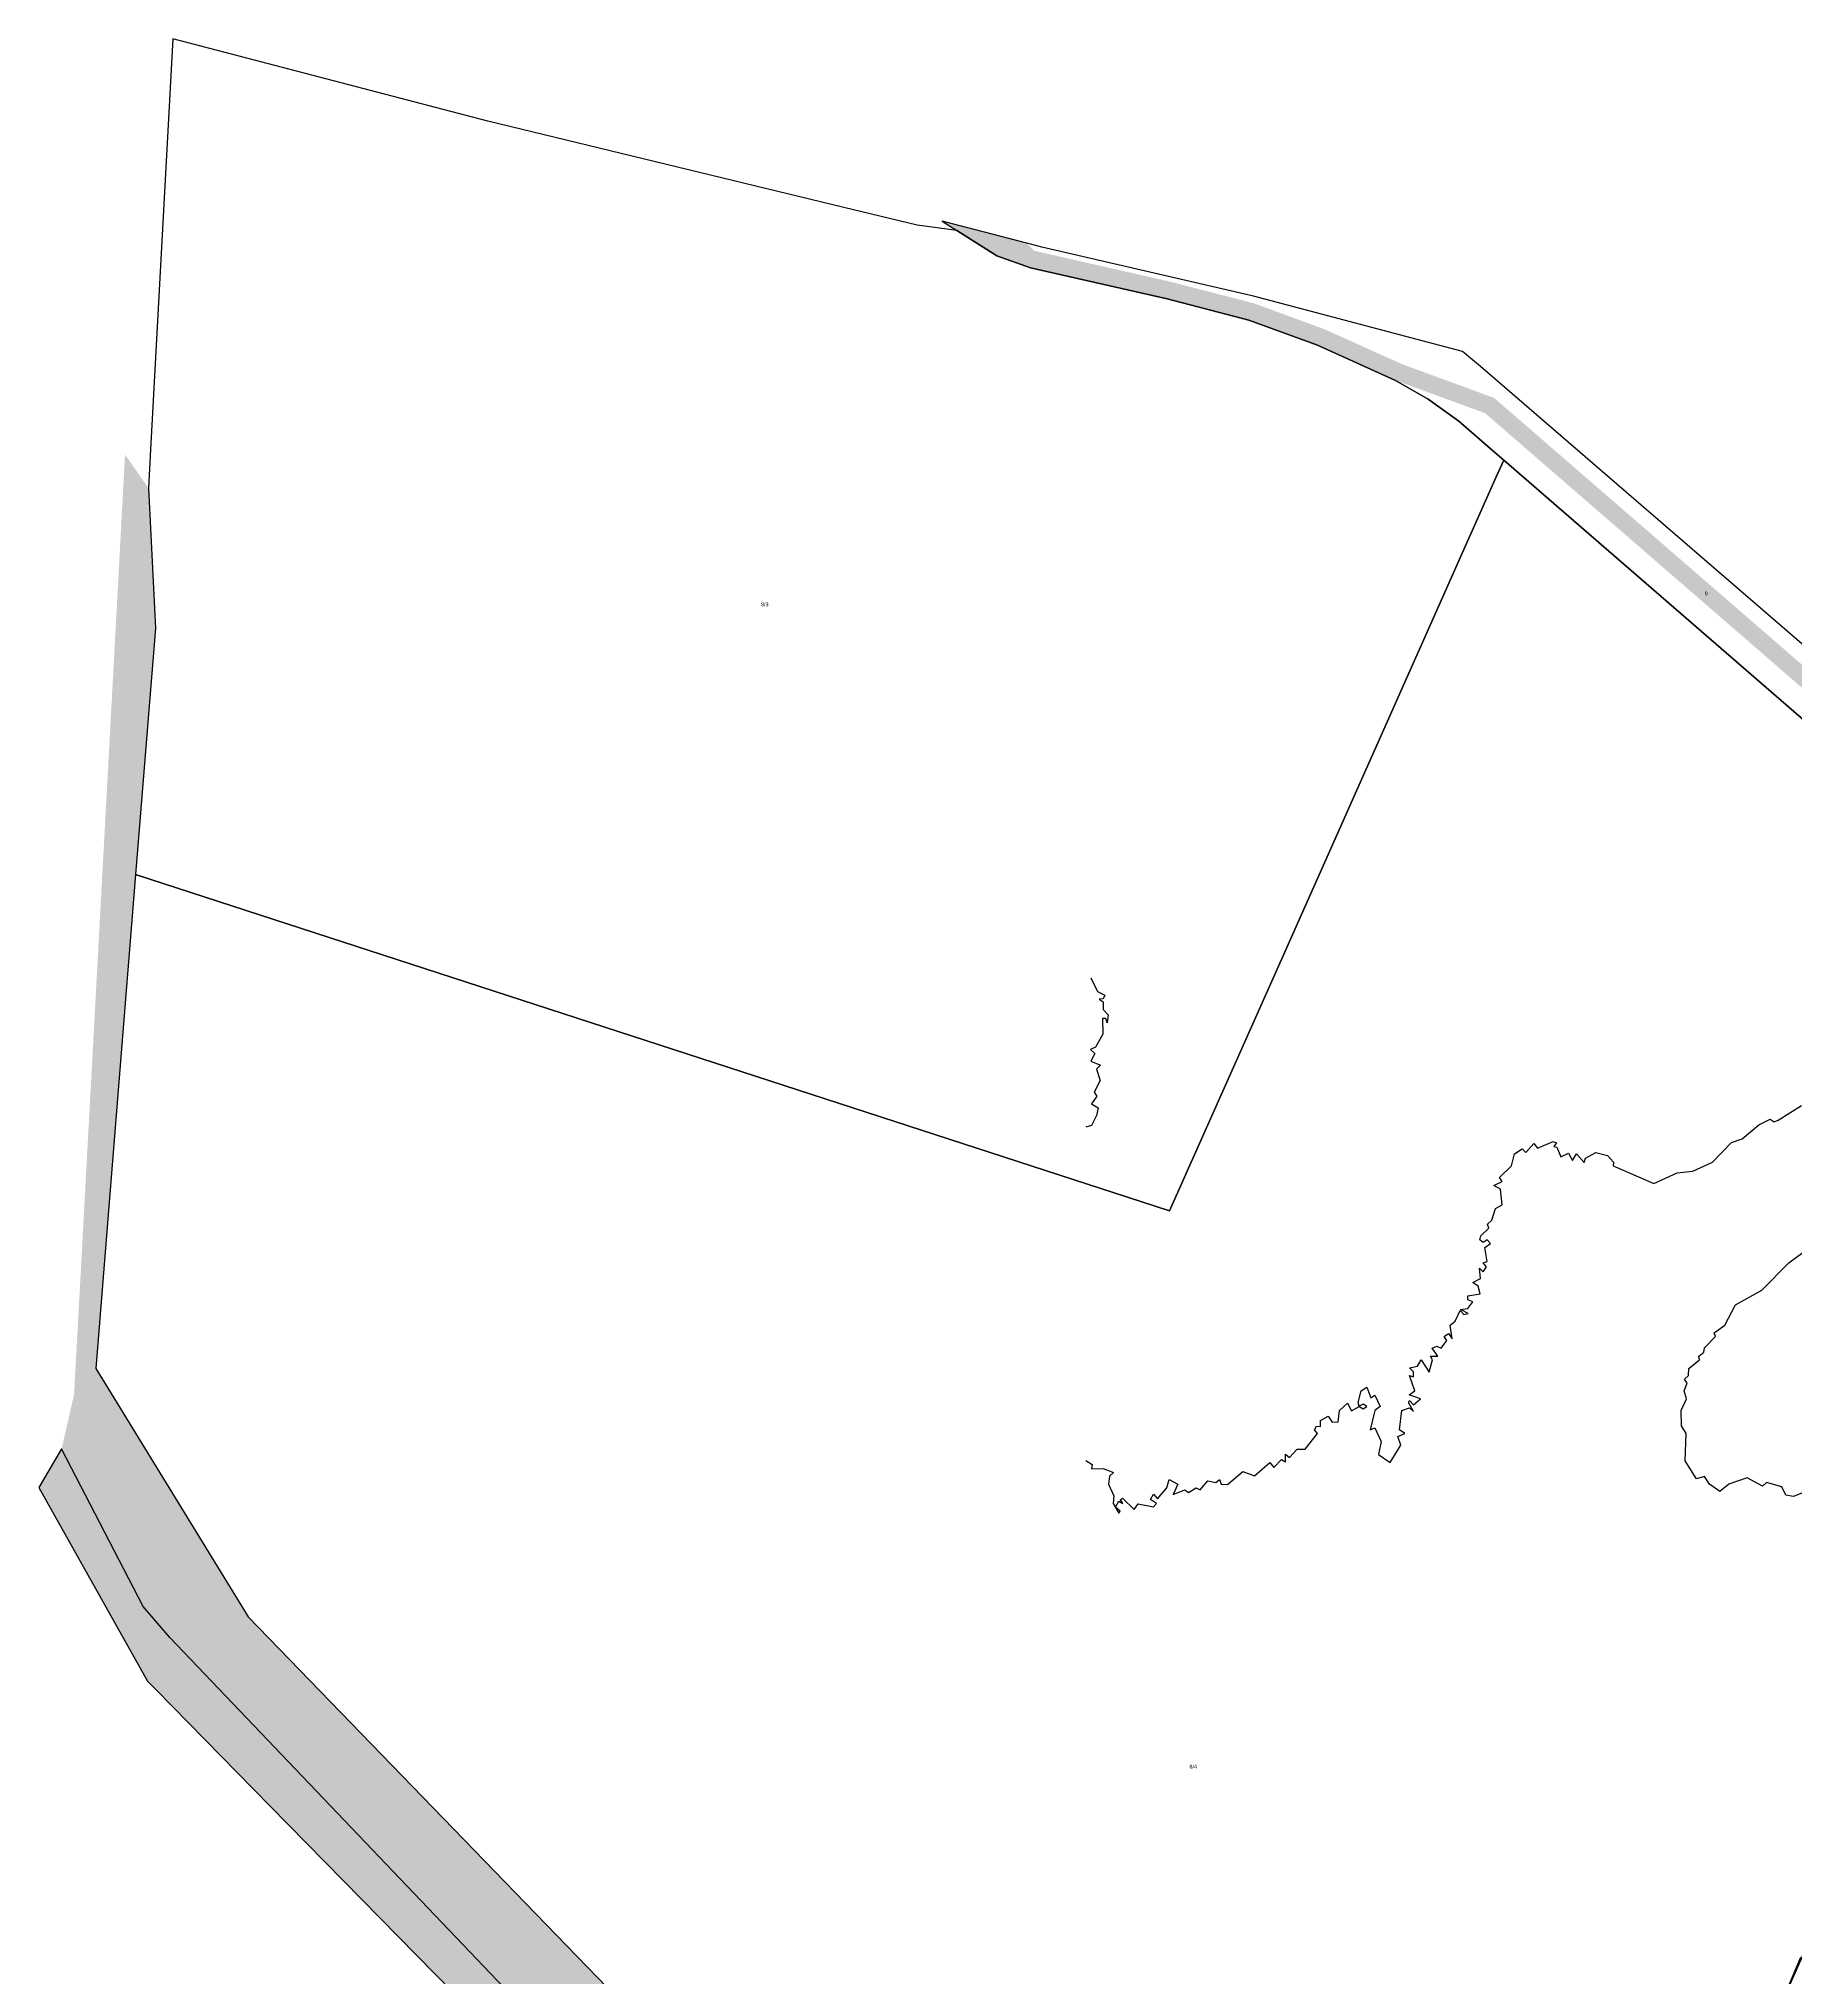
# Model space of a CAD drawing. Header units: millimetres. Extents: x 238 to 3518, y -74 to 2735.
# Drawn here: x 1042.2 to 1495, y 1959.1 to 2458.8 of the extents above; entities that cross this region are included whole.
import ezdxf
from ezdxf.enums import TextEntityAlignment as Align

# ---------------------------------------------------------------- set-up
doc = ezdxf.new("R2010")
doc.units = ezdxf.units.MM
for name, color, linetype in [('LP_Flurstueck_bez', 7, 'Continuous'), ('LP_Flurstuecke', 8, 'Continuous'), ('LP_Topographie_Hoehenlinien', 8, 'Continuous'), ('LP_Verkehr_Gewaesser', 150, 'Continuous'), ('LP_Verkehr_Wege_Plaetze', 252, 'Continuous')]:
    doc.layers.add(name, color=color, linetype=linetype)
doc.styles.get("Standard").update_dxf_attribs({"font": 'arial.ttf'})

msp = doc.modelspace()

# ---------------------------------------------------------------- hatches: boundary and pattern name
at = {"layer": 'LP_Verkehr_Gewaesser'}
msp.add_hatch(color=150, dxfattribs=at).paths.add_polyline_path([(1048.06, 2095.3), (1069.07, 2054.63), (1075.93, 2046.62), (1182.05, 1935.42), (1188.39, 1928.7), (1388.29, 1723.17), (1391.2, 1722.64), (1393.27, 1723.28), (1394.62, 1724.71), (1397.2, 1730.44), (1394.14, 1733.79), (1387.97, 1737.72), (1196.93, 1934.78), (1189.97, 1942.17), (1089.67, 2045.74), (1078.06, 2059.87), (1068.65, 2075.6), (1060.64, 2092.76), (1057.47, 2104.42), (1056.89, 2115.99), (1067.14, 2243.37), (1072.25, 2306.89), (1070.43, 2342.99), (1064.4, 2351.62), (1060.8, 2285), (1051.27, 2109.34)])
at = {"layer": 'LP_Verkehr_Wege_Plaetze'}
for points in [[(1275.05, 2411.83), (1278.83, 2409.42), (1289.14, 2402.87), (1297.82, 2399.76), (1333.09, 2391.75), (1354.15, 2386.3), (1371.84, 2379.79), (1391.96, 2370.74), (1415.02, 2362.29), (1542.96, 2251.42), (1545.47, 2248.76), (1547.49, 2245.73), (1548.99, 2242.4), (1549.9, 2238.86), (1550.22, 2235.23), (1548.33, 2200.16), (1548.72, 2190.54), (1549.36, 2186.84), (1551.08, 2183.49), (1553.73, 2180.83), (1559.16, 2176.54), (1561.89, 2175.1), (1564.39, 2173.28), (1566.59, 2171.12), (1566.76, 2170.9), (1564.86, 2183.79), (1563.58, 2183.15), (1560.49, 2183.12), (1557.71, 2184.47), (1555.81, 2186.91), (1554.49, 2189.77), (1553.7, 2192.82), (1553.49, 2195.96), (1553.05, 2202.31), (1554.49, 2230.8), (1554.47, 2236.05), (1553.57, 2241.23), (1551.8, 2246.17), (1549.22, 2250.74), (1545.91, 2254.82), (1417.34, 2366.23), (1393.66, 2374.91), (1373.55, 2383.96), (1355.49, 2390.6), (1334.15, 2396.12), (1298.82, 2404.15), (1296.91, 2406.09)], [(1056.89, 2115.99), (1057.47, 2104.42), (1060.64, 2092.76), (1068.65, 2075.6), (1078.06, 2059.87), (1089.67, 2045.74), (1189.97, 1942.17), (1196.93, 1934.78), (1387.97, 1737.72), (1394.14, 1733.79), (1397.41, 1741.15), (1249.73, 1893.42), (1207.8, 1936.66), (1204.64, 1939.92), (1096.12, 2051.97)], [(1042.16, 2085.34), (1070.16, 2035.41), (1072.3, 2033.23), (1101.78, 2003.2), (1210.43, 1892.53), (1209.7, 1889.54), (1215.37, 1895), (1232.47, 1877.42), (1286.63, 1820.94), (1335.84, 1769.62), (1385.38, 1717.86), (1391.2, 1722.64), (1388.29, 1723.17), (1188.39, 1928.7), (1182.05, 1935.42), (1075.93, 2046.62), (1069.07, 2054.63), (1048.06, 2095.3)]]:
    msp.add_hatch(color=252, dxfattribs=at).paths.add_polyline_path(points)

# ---------------------------------------------------------------- linework, layer by layer
at = {"layer": 'LP_Flurstuecke', "color": 8}
for points in [[(1067.14, 2243.37), (1333.66, 2156.69), (1364.22, 2225.33), (1417.9, 2345.91), (1419.82, 2350.19), (1416.85, 2352.76), (1408.27, 2360.2), (1400.38, 2365.91), (1391.96, 2370.74), (1371.84, 2379.79), (1354.15, 2386.3), (1333.09, 2391.75), (1297.82, 2399.76), (1289.14, 2402.87), (1278.83, 2409.42), (1268.6, 2410.77), (1249.71, 2415.35), (1157.94, 2437.61), (1076.68, 2458.82), (1070.97, 2352.92), (1070.43, 2342.99), (1072.25, 2306.89)], [(1042.16, 2085.34), (1070.16, 2035.41), (1072.3, 2033.23), (1101.78, 2003.2), (1210.43, 1892.53), (1209.7, 1889.54), (1215.37, 1895), (1232.47, 1877.42), (1286.63, 1820.94), (1335.84, 1769.62), (1385.38, 1717.86), (1391.2, 1722.64), (1388.29, 1723.17), (1188.39, 1928.7), (1182.05, 1935.42), (1075.93, 2046.62), (1069.07, 2054.63), (1048.06, 2095.3)]]:
    msp.add_lwpolyline(points, close=True, dxfattribs=at)
for points in [[(1544.25, 2261.73), (1486.61, 2311.49), (1413.83, 2374.32), (1409.19, 2378.17), (1355.33, 2392.44), (1300.75, 2405.08), (1296.91, 2406.09), (1275.05, 2411.83), (1278.83, 2409.42), (1289.14, 2402.87), (1297.82, 2399.76), (1333.09, 2391.75), (1354.15, 2386.3), (1371.84, 2379.79), (1391.96, 2370.74), (1400.38, 2365.91), (1408.27, 2360.2), (1416.85, 2352.76), (1419.82, 2350.19), (1483.57, 2294.95), (1540.31, 2245.78)], [(1467.63, 1898.9), (1524.79, 2027.25), (1535.51, 2051.32), (1549.67, 2084.66), (1555.07, 2097.37), (1563.2, 2121.63), (1565.84, 2134.3), (1568.13, 2152.58), (1567.94, 2162.91), (1562.12, 2170.48), (1550.31, 2179.46), (1545, 2186.12), (1547.5, 2235.36), (1545.14, 2241.59), (1540.31, 2245.78), (1483.57, 2294.95), (1419.82, 2350.19), (1417.9, 2345.91), (1364.22, 2225.33), (1333.66, 2156.69), (1067.14, 2243.37), (1056.89, 2115.99), (1096.12, 2051.97), (1204.64, 1939.92)], [(1524.79, 2027.25), (1467.63, 1898.9)]]:
    msp.add_lwpolyline(points, dxfattribs=at)
at = {"layer": 'LP_Topographie_Hoehenlinien', "color": 8}
for points in [[(1313.36, 2216.71), (1315.1, 2213.21), (1316.96, 2212.21), (1316.57, 2211.32), (1315.5, 2211.21), (1316.57, 2210.5), (1316.57, 2208.55), (1317.87, 2207.21), (1317.57, 2205.1), (1317.22, 2206.21), (1316.37, 2206.21), (1316.49, 2202.21), (1314.57, 2198.88), (1313.32, 2198.21), (1314.37, 2197.21), (1313.4, 2195.21), (1315.91, 2194.21), (1314.82, 2193.21), (1315.81, 2190.21), (1314.21, 2187.21), (1314.89, 2186.21), (1313.53, 2184.21), (1315.24, 2183.21), (1314.8, 2181.21), (1313.57, 2178.68), (1312.07, 2178.22)], [(1312.07, 2092.3), (1313.74, 2091.21), (1313.57, 2090.12), (1316.57, 2090.21), (1319.18, 2089.21), (1318.21, 2088.21), (1317.97, 2086.21), (1319.35, 2083.21), (1319.13, 2081.21), (1320.57, 2078.68), (1320.91, 2079.21), (1319.76, 2080.21), (1320.57, 2081.83), (1321.62, 2081.21), (1321.04, 2082.21), (1321.57, 2082.53), (1324.57, 2079.63), (1325.57, 2081.1), (1329.57, 2080.36), (1330.28, 2081.21), (1328.72, 2082.21), (1329.57, 2083.62), (1330.57, 2082.41), (1332.99, 2085.21), (1333.57, 2087.39), (1335.8, 2086.21), (1334.57, 2083.55), (1337.57, 2084.75), (1338.57, 2084.05), (1340.57, 2085.24), (1341.57, 2084.7), (1343.57, 2087.05), (1345.57, 2086.6), (1346.57, 2087.35), (1347.01, 2086.21), (1348.57, 2086.06), (1352.57, 2089.48), (1355.57, 2088.29), (1359.56, 2091.8), (1360.56, 2090.49), (1362.56, 2092.52), (1363.56, 2091.91), (1363.56, 2093.89), (1364.56, 2093.04), (1366.56, 2095.19), (1368.62, 2095.21), (1371.83, 2099.21), (1371.02, 2100.21), (1371.56, 2101.1), (1372.56, 2101.05), (1372.56, 2102.55), (1374.56, 2103.74), (1375.56, 2102.14), (1377.12, 2102.21), (1377.45, 2105.21), (1379.56, 2107.05), (1380.56, 2105.06), (1382.56, 2106.19), (1383.56, 2105.64), (1384.54, 2106.21), (1383.56, 2106.78), (1382.56, 2106.26), (1382.27, 2107.21), (1383.09, 2110.21), (1384.56, 2111.18), (1385.56, 2108.45), (1386.56, 2109.14), (1387.94, 2106.21), (1386.59, 2105.21), (1385.42, 2100.21), (1386.56, 2100.7), (1388.22, 2097.21), (1387.56, 2093.79), (1390.56, 2091.74), (1393.31, 2096.21), (1392.56, 2098.45), (1394.37, 2099.21), (1392.98, 2100.21), (1393.56, 2105.21), (1395.56, 2105.9), (1396.56, 2104.92), (1395.26, 2107.21), (1395.56, 2107.72), (1396.56, 2106.63), (1398.36, 2108.21), (1395.43, 2109.21), (1396.88, 2110.21), (1395.55, 2114.21), (1396.56, 2113.83), (1396.56, 2115.18), (1395.53, 2116.21), (1397.56, 2116.61), (1398.56, 2118.23), (1400.56, 2115.09), (1401.47, 2118.21), (1400.94, 2119.21), (1402.81, 2119.21), (1401.39, 2121.21), (1402.56, 2121.74), (1403.7, 2121.21), (1405.17, 2123.21), (1404.46, 2124.21), (1405.56, 2125), (1406.56, 2123.65), (1406, 2127.21), (1407.34, 2128.21), (1408.56, 2130.92), (1409.56, 2129.88), (1410.63, 2130.21), (1408.67, 2131.21), (1410.56, 2131.43), (1411.82, 2133.21), (1410.56, 2133.74), (1410.56, 2134.77), (1413.71, 2135.21), (1413.27, 2137.21), (1411.86, 2138.21), (1413.84, 2139.21), (1413.56, 2141.86), (1414.56, 2140.92), (1415.35, 2142.21), (1414.51, 2143.21), (1415.56, 2143.57), (1414.94, 2147.21), (1416.39, 2148.21), (1415.56, 2149.18), (1414.56, 2148.48), (1413.69, 2149.21), (1413.89, 2150.21), (1416, 2152.21), (1415.63, 2153.21), (1416.79, 2154.21), (1417.68, 2157.21), (1419.42, 2158.21), (1419.01, 2162.21), (1417.31, 2163.21), (1419.38, 2164.21), (1418.72, 2165.21), (1421.86, 2168.21), (1422.56, 2171.34), (1424.56, 2172.6), (1425.56, 2171.65), (1427.56, 2173.97), (1428.56, 2172.8), (1432.55, 2174.52), (1433.45, 2174.21), (1432.72, 2173.21), (1433.55, 2173.02), (1434.55, 2170.57), (1436.55, 2171.5), (1437.55, 2169.6), (1438.55, 2171.36), (1440.55, 2169.08), (1440.89, 2170.21), (1443.55, 2171.69), (1446.55, 2170.95), (1448.08, 2169.21), (1448.02, 2168.21), (1458.55, 2163.66), (1464.55, 2166.41), (1468.55, 2166.89), (1473.65, 2169.21), (1478.55, 2174.23), (1481.27, 2175.21), (1485.55, 2178.86), (1488.55, 2180.32), (1489.55, 2179.59), (1490.55, 2180.05), (1496.55, 2183.77)], [(1504.54, 2087.02), (1494.55, 2083.03), (1492.55, 2083.37), (1491.55, 2085.45), (1487.55, 2086.65), (1486.55, 2085.63), (1482.55, 2087.83), (1477.85, 2086.21), (1475.55, 2084.33), (1472.85, 2086.21), (1471.55, 2088.18), (1469.55, 2087.55), (1466.62, 2092.21), (1466.84, 2099.21), (1465.64, 2101.21), (1465.59, 2105.21), (1466.9, 2108.21), (1466.34, 2110.21), (1467.09, 2112.21), (1466.42, 2113.21), (1467.48, 2114.21), (1467.55, 2116.03), (1470.29, 2118.21), (1470.14, 2119.21), (1471.44, 2120.21), (1471.55, 2121.31), (1474.39, 2124.21), (1474.1, 2125.21), (1476.79, 2127.21), (1479.55, 2132.45), (1486.4, 2136.21), (1493.3, 2143.21), (1500.55, 2148.55)], [(1487.49, 1943.21), (1496.42, 1964.21)]]:
    msp.add_lwpolyline(points, dxfattribs=at)

# ---------------------------------------------------------------- texts
at = {"layer": 'LP_Flurstueck_bez', "color": 7}
for s, p in [('9', (1472.03, 2315.8)), ('8/3', (1229.33, 2313.01)), ('8/4', (1339.78, 2013.33))]:
    msp.add_text(s, height=1, dxfattribs=at).set_placement(p, align=Align.MIDDLE_CENTER)

doc.saveas('drawing.dxf')
